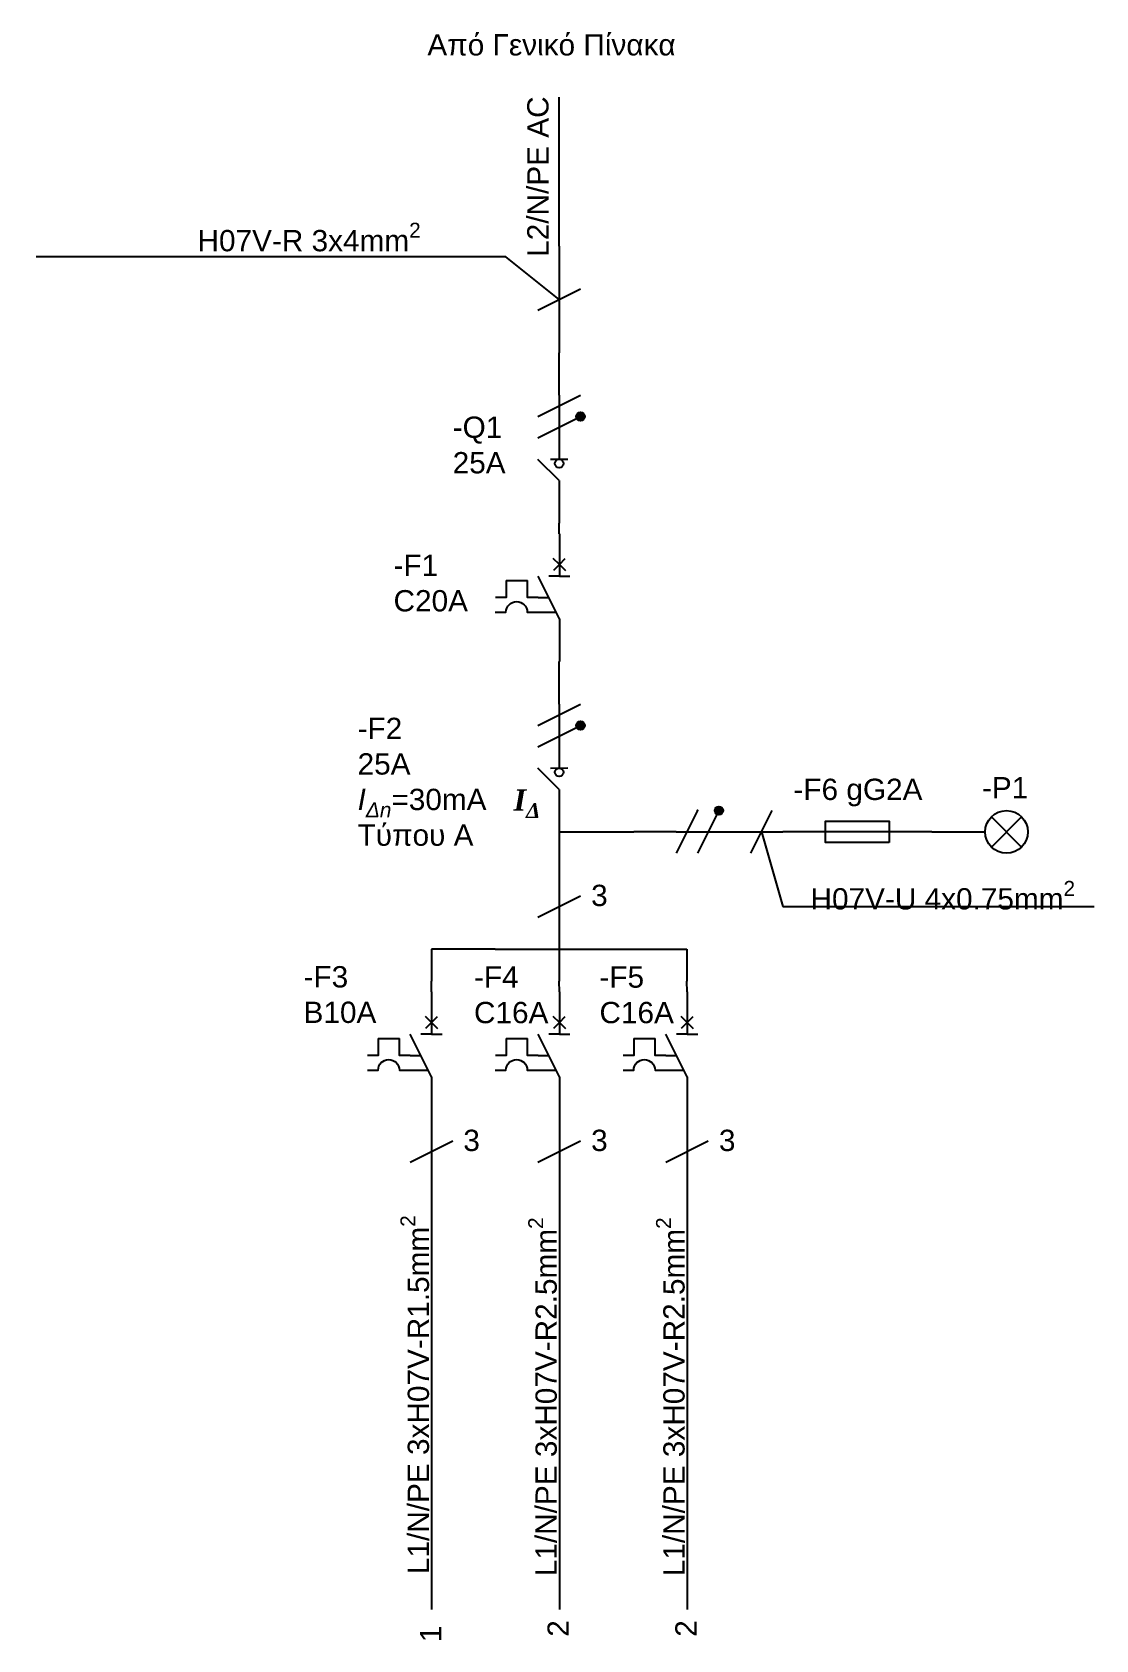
# Model space of a CAD drawing. Header units: millimetres. Extents: x 7566 to 7690, y 11219 to 11408.
import ezdxf
from ezdxf import colors
from ezdxf.entities.mleader import LeaderData, LeaderLine
from ezdxf.math import Vec2, Vec3

# ---------------------------------------------------------------- set-up
doc = ezdxf.new("R2010")
doc.units = ezdxf.units.MM
doc.styles.add('BlockTitle', font='timesbd.ttf', dxfattribs={"height": 2.5})
doc.styles.get("Standard").update_dxf_attribs({"font": 'arial.ttf'})

# ---------------------------------------------------------------- blocks, each defined once
blk = doc.blocks.new('_None')

msp = doc.modelspace()

# ---------------------------------------------------------------- hatches: boundary and pattern name
h = msp.add_hatch(color=256)
h.dxf.hatch_style = 1
h.paths.add_polyline_path([(7630.5, 11362.5, 1), (7629.5, 11362.5, 1)])
h = msp.add_hatch(color=256)
h.dxf.hatch_style = 1
h.paths.add_polyline_path([(7630.5, 11326.25, 1), (7629.5, 11326.25, 1)])
h = msp.add_hatch(color=256)
h.dxf.hatch_style = 1
h.paths.add_polyline_path([(7646.75, 11316.25, 1), (7645.75, 11316.25, 1)])

# ---------------------------------------------------------------- linework, layer by layer
for p, q in [((7627.5, 11382.5), (7627.5, 11400)), ((7627.5, 11382.5), (7627.5, 11377.5)), ((7625, 11375), (7630, 11377.5)), ((7627.5, 11377.5), (7627.5, 11370)), ((7627.5, 11365), (7627.5, 11370)), ((7625, 11362.5), (7630, 11365)), ((7627.5, 11365), (7627.5, 11360)), ((7625, 11360), (7630, 11362.5)), ((7627.5, 11360), (7627.5, 11357.5)), ((7627.5, 11355), (7625, 11357.48)), ((7626.5, 11357.49), (7628.5, 11357.51)), ((7627.5, 11355), (7627.5, 11350)), ((7627.5, 11348.75), (7627.5, 11350)), ((7627.52, 11348.75), (7627.52, 11343.75)), ((7627.52, 11345.13), (7626.81, 11345.84)), ((7627.52, 11345.13), (7628.22, 11345.85)), ((7627.52, 11345.13), (7626.82, 11344.42)), ((7627.52, 11345.13), (7628.23, 11344.43)), ((7621.27, 11343.25), (7623.77, 11343.26)), ((7627.52, 11338.75), (7625.02, 11343.75)), ((7627.52, 11343.75), (7626.27, 11343.75)), ((7627.52, 11343.75), (7628.77, 11343.75)), ((7625.02, 11341.25), (7626.27, 11341.25)), ((7625, 11339.54), (7627.12, 11339.54)), ((7627.52, 11338.75), (7627.52, 11333.75)), ((7627.5, 11328.75), (7627.5, 11333.75)), ((7625, 11326.25), (7630, 11328.75)), ((7627.5, 11328.75), (7627.5, 11323.75)), ((7625, 11323.75), (7630, 11326.25)), ((7627.5, 11323.75), (7627.5, 11321.25)), ((7626.5, 11321.24), (7628.5, 11321.26)), ((7627.5, 11318.75), (7625, 11321.23)), ((7627.5, 11318.75), (7627.5, 11313.75)), ((7643.75, 11316.25), (7641.25, 11311.25)), ((7646.25, 11316.25), (7643.75, 11311.25)), ((7650, 11311.25), (7652.5, 11316.25)), ((7627.5, 11313.75), (7636.25, 11313.75)), ((7627.5, 11313.75), (7627.5, 11305)), ((7641.25, 11313.75), (7636.25, 11313.75)), ((7641.25, 11313.75), (7646.25, 11313.75)), ((7646.25, 11313.75), (7648.75, 11313.75)), ((7648.75, 11313.75), (7653.75, 11313.75)), ((7671.25, 11313.75), (7653.75, 11313.75)), ((7671.25, 11313.75), (7677.5, 11313.75)), ((7681.77, 11311.98), (7678.23, 11315.52)), ((7681.77, 11315.52), (7678.23, 11311.98)), ((7625, 11303.75), (7630, 11306.25)), ((7627.5, 11305), (7627.5, 11300)), ((7620, 11300), (7612.5, 11300)), ((7612.5, 11300), (7612.5, 11296.25)), ((7620, 11300), (7627.5, 11300)), ((7627.5, 11300), (7627.5, 11296.25)), ((7627.5, 11300), (7642.5, 11300)), ((7642.5, 11300), (7642.5, 11296.25)), ((7612.52, 11295), (7612.5, 11296.25)), ((7612.52, 11295), (7612.52, 11290)), ((7627.52, 11295), (7627.5, 11296.25)), ((7627.52, 11295), (7627.52, 11290)), ((7642.52, 11295), (7642.5, 11296.25)), ((7642.52, 11295), (7642.52, 11290)), ((7612.52, 11291.38), (7611.81, 11292.09)), ((7612.52, 11291.38), (7611.82, 11290.67)), ((7612.52, 11291.38), (7613.22, 11292.1)), ((7612.52, 11291.38), (7613.23, 11290.68)), ((7627.52, 11291.38), (7626.81, 11292.09)), ((7627.52, 11291.38), (7626.82, 11290.67)), ((7627.52, 11291.38), (7628.22, 11292.1)), ((7627.52, 11291.38), (7628.23, 11290.68)), ((7642.52, 11291.38), (7641.81, 11292.09)), ((7642.52, 11291.38), (7641.82, 11290.67)), ((7642.52, 11291.38), (7643.22, 11292.1)), ((7642.52, 11291.38), (7643.23, 11290.68)), ((7606.27, 11289.5), (7608.77, 11289.51)), ((7612.52, 11285), (7610.02, 11290)), ((7612.52, 11290), (7611.27, 11290)), ((7612.52, 11290), (7613.77, 11290)), ((7621.27, 11289.5), (7623.77, 11289.51)), ((7627.52, 11285), (7625.02, 11290)), ((7627.52, 11290), (7626.27, 11290)), ((7627.52, 11290), (7628.77, 11290)), ((7636.27, 11289.5), (7638.77, 11289.51)), ((7642.52, 11285), (7640.02, 11290)), ((7642.52, 11290), (7641.27, 11290)), ((7642.52, 11290), (7643.77, 11290)), ((7610.02, 11287.5), (7611.27, 11287.5)), ((7625.02, 11287.5), (7626.27, 11287.5)), ((7640.02, 11287.5), (7641.27, 11287.5)), ((7610, 11285.79), (7612.12, 11285.79)), ((7625, 11285.79), (7627.12, 11285.79)), ((7640, 11285.79), (7642.12, 11285.79)), ((7612.52, 11285), (7612.52, 11280)), ((7627.52, 11285), (7627.52, 11280)), ((7642.52, 11285), (7642.52, 11280)), ((7612.52, 11280), (7612.52, 11263.75)), ((7627.52, 11280), (7627.52, 11263.75)), ((7642.52, 11280), (7642.52, 11263.75)), ((7610, 11275), (7615, 11277.5)), ((7625, 11275), (7630, 11277.5)), ((7640, 11275), (7645, 11277.5)), ((7612.52, 11263.75), (7612.52, 11225)), ((7627.52, 11263.75), (7627.52, 11226.25)), ((7642.52, 11263.75), (7642.52, 11226.25)), ((7627.52, 11226.25), (7627.52, 11222.5)), ((7642.52, 11226.25), (7642.52, 11222.5)), ((7612.52, 11225), (7612.52, 11222.5))]:
    msp.add_line(p, q)
for points in [[(7621.27, 11343.25), (7621.27, 11341.25), (7620.02, 11341.25)], [(7625.02, 11341.25), (7623.77, 11341.25), (7623.77, 11343.26)], [(7606.27, 11289.5), (7606.27, 11287.5), (7605.02, 11287.5)], [(7610.02, 11287.5), (7608.77, 11287.5), (7608.77, 11289.51)], [(7621.27, 11289.5), (7621.27, 11287.5), (7620.02, 11287.5)], [(7625.02, 11287.5), (7623.77, 11287.5), (7623.77, 11289.51)], [(7636.27, 11289.5), (7636.27, 11287.5), (7635.02, 11287.5)], [(7640.02, 11287.5), (7638.77, 11287.5), (7638.77, 11289.51)]]:
    msp.add_lwpolyline(points)
for points in [[(7620, 11339.54), (7621.25, 11339.54, -1), (7623.75, 11339.54), (7625, 11339.54)], [(7605, 11285.79), (7606.25, 11285.79, -1), (7608.75, 11285.79), (7610, 11285.79)], [(7620, 11285.79), (7621.25, 11285.79, -1), (7623.75, 11285.79), (7625, 11285.79)], [(7635, 11285.79), (7636.25, 11285.79, -1), (7638.75, 11285.79), (7640, 11285.79)]]:
    msp.add_lwpolyline(points, format="xyb")
msp.add_lwpolyline([(7666.25, 11312.5), (7658.75, 11312.5), (7658.75, 11315), (7666.25, 11315)], close=True)
for centre, radius in [((7630, 11362.5), 0.5), ((7627.5, 11357), 0.5), ((7630, 11326.25), 0.5), ((7627.5, 11320.75), 0.5), ((7646.25, 11316.25), 0.5), ((7680, 11313.75), 2.5)]:
    msp.add_circle(centre, radius)
for p in [(7630, 11362.5), (7630, 11362.5), (7630, 11326.25), (7630, 11326.25), (7643.75, 11316.25), (7643.75, 11316.25)]:
    msp.add_point(p)

# ---------------------------------------------------------------- texts
at = {"char_height": 2.5, "attachment_point": 1}
for s, width, insert in [('{\\fArial|b0|i0|c161|p34;Από Γενικό Πίνακα}', 31.25, (7612.03, 11407.38)), ('-Q1\\P25A', 7.5, (7615, 11362.5)), ('-F1\\PC20A', 13.75, (7608.06, 11346.3)), ('\\A1;-F2\\P25A\\P{\\fArial|b0|i1|c161|p34;Ι\\H0.7x;\\S^ Δn;}=30mA\\P{\\fArial|b0|i0|c161|p34;Τύπου Α}', 13.75, (7603.84, 11327.15)), ('-F6 gG2A', 17.5, (7655, 11320)), ('-P1', 7.5, (7677.12, 11320.19)), ('3', 3.75, (7631.25, 11307.55)), ('-F3\\PB10A', 8.4799, (7597.5, 11298)), ('-F4\\PC16A', 8.4799, (7617.5, 11297.97)), ('-F5\\PC16A', 8.4799, (7632.23, 11297.97)), ('3', 3.75, (7616.25, 11278.8)), ('3', 3.75, (7631.25, 11278.8)), ('3', 3.75, (7646.25, 11278.8))]:
    msp.add_mtext_dynamic_manual_height_columns(s, width=width, gutter_width=12.5, heights=[0], dxfattribs=dict(at, insert=insert))
at = {"char_height": 2.5, "attachment_point": 1, "rotation": 90}
for s, insert in [('L2/N/PE AC', (7623.75, 11381.25)), ('\\A1;L1/N/PE 3xH07V-R1.5mm{\\H0.7x;\\S2^ ;}', (7608.87, 11226.65)), ('\\A1;L1/N/PE 3xH07V-R2.5mm{\\H0.7x;\\S2^ ;}', (7623.87, 11226.4)), ('\\A1;L1/N/PE 3xH07V-R2.5mm{\\H0.7x;\\S2^ ;}', (7638.87, 11226.4))]:
    msp.add_mtext_dynamic_manual_height_columns(s, width=67.5, gutter_width=12.5, heights=[0], dxfattribs=dict(at, insert=insert))
at = {"insert": (7622.15, 11318.75), "char_height": 2.5, "width": 6.2507, "attachment_point": 1, "style": 'BlockTitle'}
msp.add_mtext('\\A1;{\\fTimes New Roman|b1|i1|c161|p18;Ι\\H0.7x;\\S^ Δ;}', dxfattribs=at)
at = {"char_height": 2.5, "width": 5, "attachment_point": 1, "rotation": 90}
for s, insert in [('1', (7611.17, 11218.66)), ('2', (7626.13, 11219.29)), ('2', (7641.13, 11219.29))]:
    msp.add_mtext(s, dxfattribs=dict(at, insert=insert))

# ---------------------------------------------------------------- leaders
ml = msp.add_multileader_mtext('Standard')
ml.set_content('\\A1;{\\H0.625x;H07V-R 3x\\fArial|b0|i0|c161|p34;4\\fArial|b0|i0|c0|p34;mm\\H0.7x;\\S2^ ;}\\P ', color=256)
ml.set_leader_properties()
ml.set_arrow_properties(name='NONE')
ml.build(insert=Vec2(0, 0))
ml.multileader.update_dxf_attribs({"text_left_attachment_type": 6, "text_right_attachment_type": 6})
ctx = ml.context
ctx.base_point, ctx.plane_origin = Vec3(7583.53, 11381.25), Vec3(7627.5, 11376.25)
ctx.left_attachment, ctx.right_attachment, ctx.text_align_type = 6, 6, 2
notes = []
notes.append((ctx, [(0, (1, 1, 0), (7621.25, 11381.25), (-1, 0), 8, [(0, [(7627.5, 11376.25)], 0, [])])]))
ctx.mtext.insert, ctx.mtext.width, ctx.mtext.alignment, ctx.mtext.flow_direction = Vec3(7611.25, 11385.25), 45.6064, 3, 5
ml = msp.add_multileader_mtext('Standard')
ml.set_content('\\A1;H07V-U 4x0.75mm{\\H0.7x;\\S2^ ;}', color=256)
ml.set_leader_properties()
ml.set_arrow_properties(name='NONE')
ml.build(insert=Vec2(0, 0))
ml.multileader.update_dxf_attribs({"text_left_attachment_type": 6, "text_right_attachment_type": 6})
ctx = ml.context
ctx.base_point, ctx.char_height, ctx.plane_origin = Vec3(7655, 11305), 2.5, Vec3(7651.25, 11313.75)
ctx.left_attachment, ctx.right_attachment = 6, 6
notes.append((ctx, [(0, (1, 1, 0), (7653.75, 11305), (1, 0), 1.25, [(0, [(7651.25, 11313.75)], 0, [])])]))
ctx.mtext.insert, ctx.mtext.width, ctx.mtext.flow_direction = Vec3(7657, 11308), 33.4889, 5
for ctx, leaders in notes:
    for number, flags, end, landing, length, lines in leaders:
        leader = LeaderData()
        leader.index, (leader.has_last_leader_line, leader.has_dogleg_vector, leader.attachment_direction) = number, flags
        leader.last_leader_point, leader.dogleg_vector, leader.dogleg_length = Vec3(end), Vec3(landing), length
        for number, points, colour, breaks in lines:
            line = LeaderLine()
            line.index, line.vertices, line.color, line.breaks = number, Vec3.list(points), colors.encode_raw_color(colour), breaks
            leader.lines.append(line)
        ctx.leaders.append(leader)

doc.saveas('drawing.dxf')
